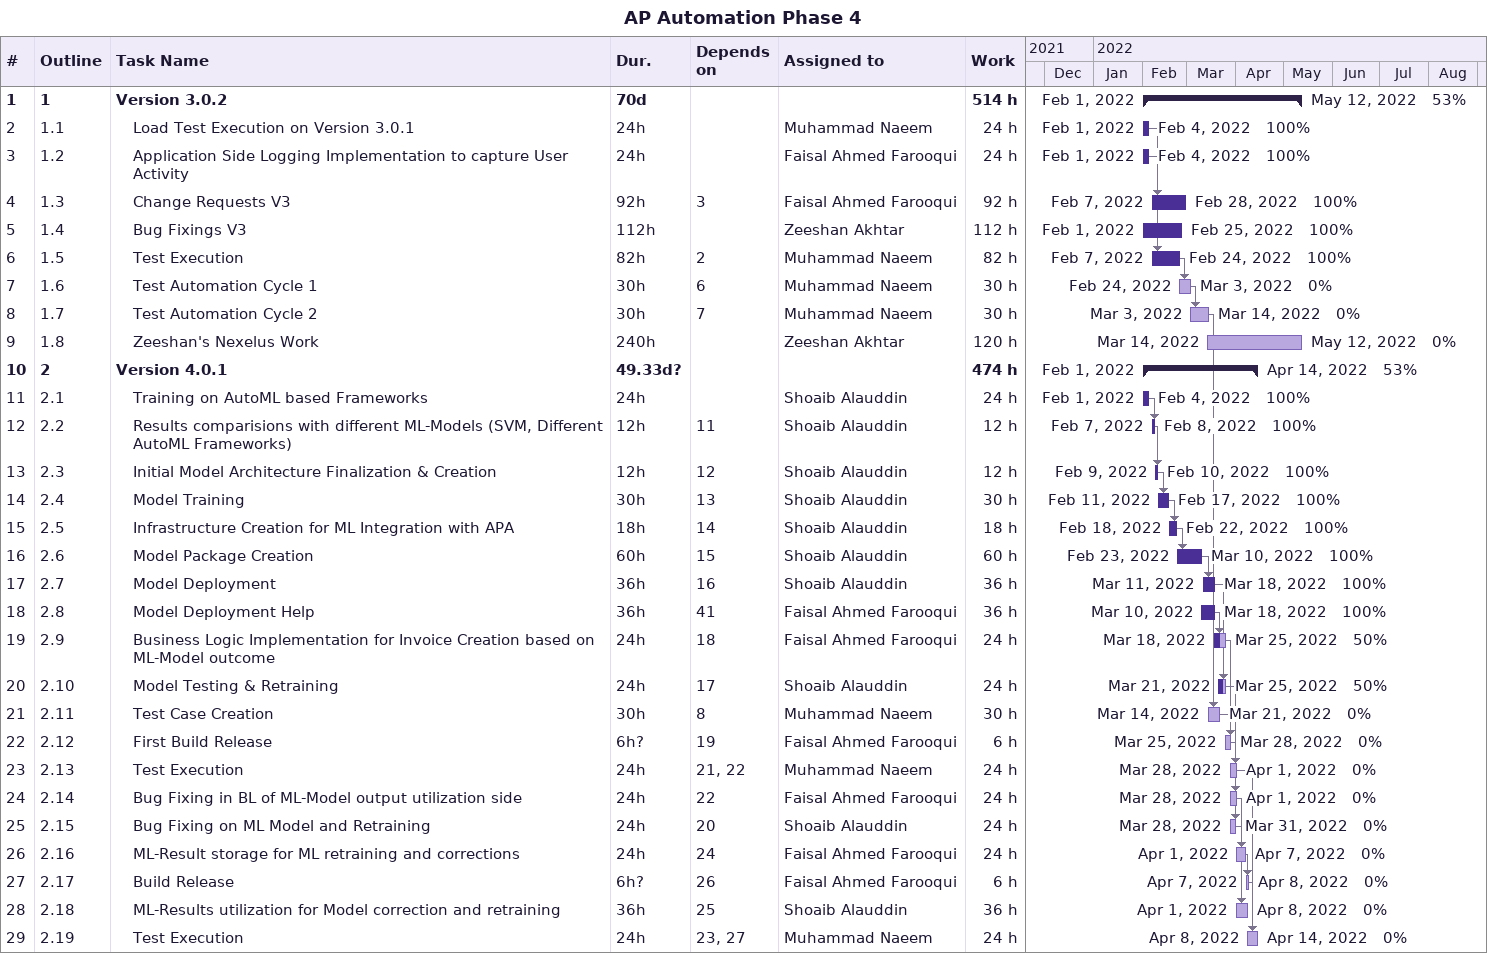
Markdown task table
AP Automation Phase 4

| ID | WBS | Task | Duration | Start | Finish | Predecessors | Resources | % complete | Work (h) |
|---|---|---|---|---|---|---|---|---|---|
| 1 | 1 | **Version 3.0.2** | 70d | 2022-02-01 | 2022-05-12 |  |  | 53 | 514 |
| 2 | 1.1 | Load Test Execution on Version 3.0.1 | 24h | 2022-02-01 | 2022-02-04 |  | Muhammad Naeem | 100 | 24 |
| 3 | 1.2 | Application Side Logging Implementation to capture User Activity | 24h | 2022-02-01 | 2022-02-04 |  | Faisal Ahmed Farooqui | 100 | 24 |
| 4 | 1.3 | Change Requests V3 | 92h | 2022-02-07 | 2022-02-28 | 3 | Faisal Ahmed Farooqui | 100 | 92 |
| 5 | 1.4 | Bug Fixings V3 | 112h | 2022-02-01 | 2022-02-25 |  | Zeeshan Akhtar | 100 | 112 |
| 6 | 1.5 | Test Execution | 82h | 2022-02-07 | 2022-02-24 | 2 | Muhammad Naeem | 100 | 82 |
| 7 | 1.6 | Test Automation Cycle 1 | 30h | 2022-02-24 | 2022-03-03 | 6 | Muhammad Naeem | 0 | 30 |
| 8 | 1.7 | Test Automation Cycle 2 | 30h | 2022-03-03 | 2022-03-14 | 7 | Muhammad Naeem | 0 | 30 |
| 9 | 1.8 | Zeeshan's Nexelus Work | 240h | 2022-03-14 | 2022-05-12 |  | Zeeshan Akhtar | 0 | 120 |
| 10 | 2 | **Version 4.0.1** | 49.33d? | 2022-02-01 | 2022-04-14 |  |  | 53 | 474 |
| 11 | 2.1 | Training on AutoML based Frameworks | 24h | 2022-02-01 | 2022-02-04 |  | Shoaib Alauddin | 100 | 24 |
| 12 | 2.2 | Results comparisions with different ML-Models (SVM, Different AutoML Frameworks) | 12h | 2022-02-07 | 2022-02-08 | 11 | Shoaib Alauddin | 100 | 12 |
| 13 | 2.3 | Initial Model Architecture Finalization & Creation | 12h | 2022-02-09 | 2022-02-10 | 12 | Shoaib Alauddin | 100 | 12 |
| 14 | 2.4 | Model Training | 30h | 2022-02-11 | 2022-02-17 | 13 | Shoaib Alauddin | 100 | 30 |
| 15 | 2.5 | Infrastructure Creation for ML Integration with APA | 18h | 2022-02-18 | 2022-02-22 | 14 | Shoaib Alauddin | 100 | 18 |
| 16 | 2.6 | Model Package Creation | 60h | 2022-02-23 | 2022-03-10 | 15 | Shoaib Alauddin | 100 | 60 |
| 17 | 2.7 | Model Deployment | 36h | 2022-03-11 | 2022-03-18 | 16 | Shoaib Alauddin | 100 | 36 |
| 18 | 2.8 | Model Deployment Help | 36h | 2022-03-10 | 2022-03-18 | 41 | Faisal Ahmed Farooqui | 100 | 36 |
| 19 | 2.9 | Business Logic Implementation for Invoice Creation based on ML-Model outcome | 24h | 2022-03-18 | 2022-03-25 | 18 | Faisal Ahmed Farooqui | 50 | 24 |
| 20 | 2.10 | Model Testing & Retraining | 24h | 2022-03-21 | 2022-03-25 | 17 | Shoaib Alauddin | 50 | 24 |
| 21 | 2.11 | Test Case Creation | 30h | 2022-03-14 | 2022-03-21 | 8 | Muhammad Naeem | 0 | 30 |
| 22 | 2.12 | First Build Release | 6h? | 2022-03-25 | 2022-03-28 | 19 | Faisal Ahmed Farooqui | 0 | 6 |
| 23 | 2.13 | Test Execution | 24h | 2022-03-28 | 2022-04-01 | 21, 22 | Muhammad Naeem | 0 | 24 |
| 24 | 2.14 | Bug Fixing in BL of ML-Model output utilization side | 24h | 2022-03-28 | 2022-04-01 | 22 | Faisal Ahmed Farooqui | 0 | 24 |
| 25 | 2.15 | Bug Fixing on ML Model and Retraining | 24h | 2022-03-28 | 2022-03-31 | 20 | Shoaib Alauddin | 0 | 24 |
| 26 | 2.16 | ML-Result storage for ML retraining and corrections | 24h | 2022-04-01 | 2022-04-07 | 24 | Faisal Ahmed Farooqui | 0 | 24 |
| 27 | 2.17 | Build Release | 6h? | 2022-04-07 | 2022-04-08 | 26 | Faisal Ahmed Farooqui | 0 | 6 |
| 28 | 2.18 | ML-Results utilization for Model correction and retraining | 36h | 2022-04-01 | 2022-04-08 | 25 | Shoaib Alauddin | 0 | 36 |
| 29 | 2.19 | Test Execution | 24h | 2022-04-08 | 2022-04-14 | 23, 27 | Muhammad Naeem | 0 | 24 |
